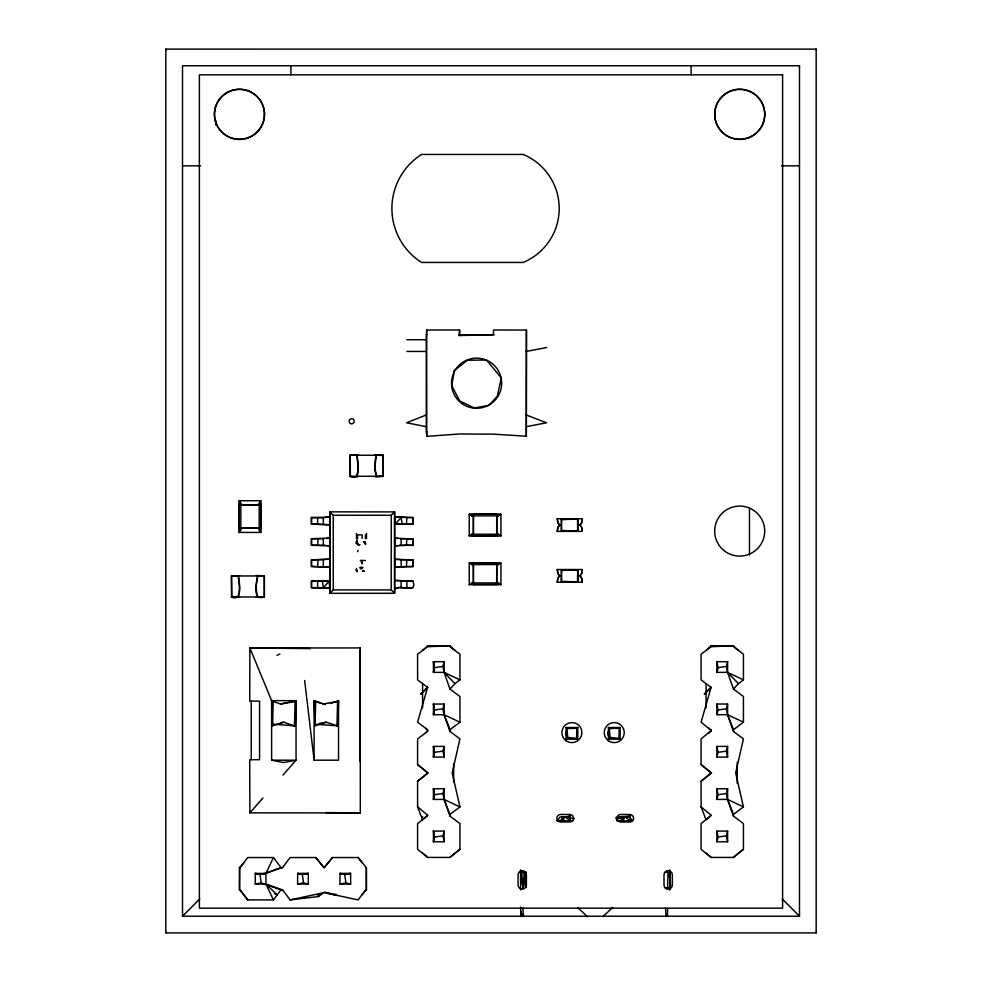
<?xml version="1.0" encoding="UTF-8"?>
<svg xmlns="http://www.w3.org/2000/svg" width="982" height="982" viewBox="0 0 982 982"><rect width="100%" height="100%" fill="white"/><g stroke="black" fill="none" stroke-linecap="round" stroke-linejoin="round"><path stroke-width="1.47" d="M256.793 597.314L264.354 597.105L264.342 575.808L256.793 575.624M311.392 524.081L329.707 524.756L311.392 524.081L311.392 517.563L325.275 517.563L329.707 516.52L323.323 517.502L311.392 517.563M323.876 587.666L311.503 587.666L311.515 581.135L329.67 581.123L329.707 588.328L311.392 587.653L311.515 581.135M329.707 567.142L311.515 566.467L311.515 559.936L329.707 559.212L329.707 567.142L311.392 566.454L311.429 559.887L329.707 559.212M325.3 545.28L311.515 545.268L311.515 538.75L323.888 538.75M311.515 524.081L311.515 517.551M329.952 593.263L329.977 511.843L394.604 511.892L394.555 593.275L329.891 593.324L329.878 511.88L333.229 515.268L333.266 589.924L329.891 593.324M375.394 476.601L382.943 476.393L382.943 455.096L375.394 454.912M391.229 589.937L391.253 515.268L394.604 511.892L394.666 593.226L391.229 589.937L333.266 589.924M399.22 587.653L394.789 588.697C400.693 584.339 417.608 594.245 412.98 581.135L394.789 580.46L413.103 581.148M426.446 431.699L426.765 436.352L459.502 433.983L493.578 434.167L526.315 436.241L526.438 330.075L493.627 330.001L493.32 334.727L459.06 335.537L459.601 329.977L426.716 330.026L426.446 334.727M561.434 581.896L561.458 569.842L578.153 569.879L578.128 581.921L561.434 581.896L561.458 569.842M561.434 531.066L561.458 519.012L578.153 519.048L578.128 531.09L561.434 531.066L561.458 519.012M359.768 761.369L360.284 647.936L249.87 647.96L249.747 701.148L259.579 701.148L259.579 759.687L249.723 759.687L249.87 812.875L360.308 812.9L360.284 647.936L359.903 711.95M473.398 535.902L473.398 514.212L473.398 535.902L496.757 535.902L496.757 514.212L473.484 514.273M473.398 584.609L473.398 562.919L473.398 584.609L496.757 584.609L496.757 562.919L473.484 562.981M496.671 535.841L496.757 514.212M496.671 584.548L496.757 562.919M264.354 597.105L264.342 575.808M311.392 545.268L311.429 538.688L329.707 538.026L329.707 545.943L311.515 545.268M382.943 476.393L382.943 455.096M263.262 873.943L282.607 867.548L290.107 857.544L315.787 857.544L324.121 867.769L332.468 857.544L358.135 857.544L366.372 867.658L366.482 889.901L365.648 889.901L358.135 899.905L324.121 892.601L318.291 896.566L290.107 899.905L282.607 889.901L280.938 889.901L273.438 899.905L247.759 899.905L240.259 889.901L239.424 889.901L239.731 867.634L244.002 862.552M577.747 739.188L576.643 738.317L576.839 728.263L577.747 727.515L577.747 739.188L566.074 739.188L566.074 727.515L577.747 727.515M620.096 739.188L619.004 738.317L619.2 728.263L620.096 727.515L620.096 739.188L608.435 739.188L608.435 727.515L620.096 727.515M667.465 916.206L667.625 908.546M667.625 888.329L669.822 887.483L666.913 888.636L664.826 887.495L667.625 888.329L668.006 871.869L664.826 872.532L667.625 870.543L669.822 872.347L669.037 876.791M310.177 648.611L249.87 647.96L271.621 700.645L296.048 700.645L295.251 725.894L294.453 725.894L295.103 701.565L296.048 700.645L296.048 760.191L283 775.08M323.029 704.02L337.587 701.565L338.532 700.645L337.734 725.894L326.147 722.224L315.038 725.784L315.701 701.492L314.105 700.645L314.105 760.191L338.532 760.191L338.532 700.645L330.443 703.542M336.936 725.894L337.587 701.565M294.453 725.894L283.663 722.224L272.53 725.747L273.217 701.492L271.621 700.645L271.621 760.191L283.43 762.548L296.048 760.191L271.621 760.191M521.111 916.206L521.246 911.615M526.438 330.075L526.315 436.241M356.368 542.862L356.883 540.346L356.441 543.918L356.503 541.573M453.672 763.849L453.672 781.979M737.224 762.339L737.224 783.489M365.525 543.783L365.476 544.47L364.85 541.954L363.414 541.831L364.555 541.733L365.525 543.783L365.071 542.174M317.64 545.28L318.07 538.762M317.64 566.467L318.07 559.949M394.825 524.093L406.425 524.081L406.867 517.551L413.103 517.563L413.066 524.143L394.825 524.093L394.789 516.888L406.867 517.551M406.867 538.75L394.789 538.075L394.789 546.004L406.425 545.268L406.867 538.75L413.103 538.762L413.066 545.341L399.208 545.268M394.789 567.191L406.425 566.467L406.867 559.936L413.103 559.949L413.066 566.528L394.789 567.191L394.789 559.274L406.867 559.936M356.368 569.707L356.466 568.811L356.957 571.757L356.368 569.707L356.638 571.156M315.038 725.784L314.105 700.645L325.03 704.511M521.761 916.574L522.117 913.653M557.236 531.409L557.776 527.359L559.642 525.137L557.776 522.755L557.236 518.705L582.338 518.705L581.798 522.755L579.945 524.977L581.798 527.359L582.338 531.409L557.236 531.409L558.12 527.224L559.642 524.977M557.236 582.24L557.776 578.177L559.642 575.968L557.776 573.586L557.236 569.523L582.338 569.523L581.798 573.586L579.945 575.796L581.798 578.177L582.338 582.24L557.236 582.24L558.12 578.054L559.642 575.796M272.53 725.747L271.621 700.645M566.074 733.75L566.074 731.921M525.591 872.532L523.136 887.998L523.025 872.016L520.583 872.532L522.989 887.495L525.591 872.532L523.025 872.016M433.995 669.393L433.43 672.363L444.11 672.363L459.944 679.863L459.944 654.184L449.94 646.684L449.94 645.849L427.6 645.849L422.591 650.428M433.995 711.754L433.43 714.712L444.11 714.712L459.944 722.212L459.944 696.533L449.94 689.033L444.11 672.363L442.992 666.434L444.11 661.684L433.43 661.684L433.43 672.363L434.547 667.613L433.43 661.684L433.995 664.053M433.995 754.102L433.43 757.073L444.11 757.073L444.11 746.394L433.43 746.394L433.43 757.073L434.547 752.322L433.43 746.394L433.995 748.775M433.995 796.463L433.43 799.422L444.11 799.422L459.944 806.934L449.94 814.434L449.94 816.103L459.944 823.603L459.944 849.283L449.854 857.433L427.698 857.433L422.591 853.039M433.995 838.812L433.43 841.783L444.11 841.783L444.11 831.103L433.43 831.103L433.43 841.783L434.547 837.032L433.43 831.103L433.995 833.485M701.074 806.934L711.25 815.269L706.083 819.847L701.074 806.934L701.074 781.255L711.52 772.859L701.074 764.573L701.074 738.894L711.25 730.559L701.074 722.212L711.078 687.363L701.074 679.863L701.074 654.184L711.078 646.684L733.431 645.849L738.427 650.428M582.338 518.705L581.467 522.878L579.945 525.137M582.338 569.523L581.467 573.709L579.945 575.968M238.994 597.314C221.711 594.675 239.534 601.573 238.7 594.405C241.474 588.783 237.239 579.675 238.994 575.624M256.253 575.624L264.268 575.894M433.995 706.414L433.43 704.045L434.547 709.974L433.43 714.712L433.43 704.045L444.11 704.045L444.11 714.712L449.94 731.394L459.944 738.894L452.186 772.908L459.944 806.934M449.94 731.394C449.081 722.261 440.341 713.607 444.11 704.045M444.11 757.073L442.992 751.144L444.11 746.394M433.995 791.124L433.43 788.755L434.547 794.683L433.43 799.422L433.43 788.755L444.11 788.755L444.11 799.422L449.94 816.103M449.94 814.434L444.11 799.422L442.992 793.493L444.11 788.755M444.11 841.783L442.992 835.854L444.11 831.103M706.083 650.428L711.078 645.849L733.431 645.849L733.431 646.684L743.435 654.184L743.435 679.863L727.588 672.363L716.921 672.363L718.026 667.613L716.921 661.684L727.588 661.684L727.588 672.363L733.431 689.033L743.435 696.533L743.435 722.212L733.431 729.724L733.431 731.394L743.435 738.894L735.665 772.908L743.435 806.934L733.431 814.434L733.431 816.103L743.435 823.603L743.435 849.283L733.333 857.433L711.177 857.433L706.083 853.039M743.435 679.863L738.427 683.619L727.588 672.363L726.484 666.434L727.588 661.684M743.435 722.212L727.588 714.712L716.921 714.712L718.026 709.974L716.921 704.045L727.588 704.045L727.588 714.712L733.431 731.394M733.431 729.724L727.588 714.712L726.484 708.783L727.588 704.045M716.921 757.073L718.026 752.322L716.921 746.394L727.588 746.394L727.588 757.073L716.921 757.073L716.921 746.394M727.588 757.073L726.484 751.144L727.588 746.394M743.435 806.934L727.588 799.422L716.921 799.422L718.026 794.683L716.921 788.755L727.588 788.755L727.588 799.422L733.431 816.103M733.431 814.434L727.588 799.422L726.484 793.493L727.588 788.755M716.921 841.783L718.026 837.032L716.921 831.103L727.588 831.103L727.588 841.783L716.921 841.783L716.921 831.103M727.588 841.783L726.484 835.854L727.588 831.103M382.87 455.182L376.339 455.083L374.842 467.322L376.388 476.43L382.87 476.331M240.001 529.507L239.166 532.428L260.844 532.428L260.844 500.734L239.166 500.734L239.166 532.428L240.835 529.924L240.835 503.238L239.166 500.734L240.001 503.656M239.547 597.314L231.421 597.105M257.75 575.955C257.124 581.332 251.515 601.684 263.974 596.884M357.534 551.663L358.148 550.374M273.438 899.905L265.938 884.058L265.938 873.391L273.438 857.544L247.759 857.544L240.259 867.548L239.424 867.548L239.608 889.802L247.759 899.905M260.844 532.428L259.187 529.924L259.187 503.238L260.844 500.734M557.494 820.78L560.047 816.987L563.656 816.643L574.053 818.669M362.37 567.768L361.916 568.406L362.849 567.351L361.904 568.345L361.106 567.191L361.904 568.345L361.585 567.743M332.468 857.544L324.121 867.769L315.787 857.544M318.291 896.566L319.543 894.897L317.051 894.897M239.227 528.181L260.844 528.255L260.844 504.908L239.166 504.908L239.227 528.181L260.844 528.255M566.074 734.929L566.074 734.106M608.435 734.929L608.435 734.106M361.892 894.897L366.298 889.802L366.372 867.658M262.918 797.985L249.87 812.875L249.723 811.672M449.94 689.033L454.948 683.619L459.944 679.863M733.431 689.033L738.427 683.619M425.513 732.953L427.771 730.559L425.513 728.153M454.948 650.428L449.94 645.849L427.6 646.684L417.596 654.184L417.596 679.863L427.6 687.363L417.596 722.212L427.6 729.724L427.6 731.394L417.596 738.894L417.596 764.573L428.029 772.859L417.596 781.255L417.596 806.934L427.771 815.269L417.596 823.603L417.596 849.283L427.698 857.433M709.004 732.953L711.25 730.559L709.004 728.153M711.25 815.269L701.074 823.603L701.074 849.283L711.177 857.433M815.514 49.751L816.152 49.125L165.823 49.1L165.823 932.9L816.177 932.9L816.177 49.1M165.848 932.875L166.486 932.249M182.529 916.206L199.702 899.021M566.074 739.188L567.743 737.519L566.945 728.607L566.074 727.515M608.435 739.188L610.092 737.519L609.306 728.607L608.435 727.515M459.06 335.537L459.883 334.727L459.601 329.977M561.999 519.588L578.153 519.048M561.999 570.419L578.153 569.879M602.85 916.697L612.682 907.491M417.596 806.934L422.591 819.847L427.771 815.269M449.854 857.433L459.944 849.283M733.333 857.433L743.435 849.283M701.074 781.255L711.52 772.859M357.595 476.601L350.022 476.393L358.135 476.601M561.679 818.215L563.656 816.643M565.19 816.975L570.186 820.805L570.186 815.981L565.19 816.975L560.182 820.805L563.938 819M625.227 816.975L630.223 820.805L630.223 815.981L625.227 816.975L620.219 820.805L623.975 819M449.94 729.724L459.944 722.212M417.596 781.255L427.821 773.141L417.596 764.573M472.158 515.047L469.236 514.212L471.741 515.881L498.426 515.881L500.93 514.212L500.93 535.902L469.236 535.902L469.236 514.212L500.93 514.212L498.009 515.047M469.236 535.902L471.741 534.233L498.426 534.233L500.93 535.902M469.236 562.919L471.741 564.589L498.426 564.589L500.93 562.919L500.93 584.609L469.236 584.609L469.236 562.919L500.93 562.919M498.009 583.774L500.93 584.609L498.426 582.94L471.741 582.94L469.236 584.609L472.158 583.774M350.022 476.393C363.806 480.984 355.447 459.723 357.595 454.912M359.326 545.059L359.952 544.691M277.059 655.424L279.858 654M239.424 889.901L240.259 889.901M566.442 817.785L570.186 815.981M626.467 817.785L630.223 815.981M426.274 414.981L406.573 422.788L426.274 426.679M282.607 889.901L265.938 884.058L255.259 884.058L255.259 873.391C264.821 877.159 273.475 868.419 282.607 867.548M264.268 597.044L256.253 597.314M356.589 455.083L350.058 455.108L358.135 454.912M615.702 817.761L620.145 816.643L629.069 816.423M273.217 701.492L280.545 704.02L296.048 700.645M290.107 899.905L324.121 892.601M616.119 819.16L627.633 816.729M305.623 873.943L308.287 873.391L308.287 884.058L297.62 884.058L297.62 873.391L308.287 873.391L302.358 874.496L297.62 873.391L300.283 873.943M347.972 873.943L350.635 873.391L350.635 884.058L339.968 884.058L339.968 873.391L350.635 873.391L344.707 874.496L339.968 873.391L342.632 873.943M526.254 426.679L546.508 422.788L526.254 414.981M526.254 351.446L546.643 347.554M255.259 884.058L261.187 882.953L280.938 889.901M297.62 884.058L303.548 882.953L308.287 884.058M339.968 884.058L345.897 882.953L350.635 884.058M280.926 722.715L283.663 722.224M319.322 723.452L326.147 722.224M280.545 704.02L295.103 701.565M326.76 538.517L329.707 538.026M394.789 546.004L397.735 545.513M434.547 667.613L442.992 666.434M718.026 667.613L726.484 666.434M434.547 709.974L442.992 708.783M718.026 709.974L726.484 708.783M434.547 752.322L442.992 751.144M718.026 752.322L726.484 751.144M434.547 794.683L442.992 793.493M718.026 794.683L726.484 793.493M434.547 837.032L442.992 835.854M718.026 837.032L726.484 835.854M360.308 812.9L325.656 812.605M566.945 728.607L576.839 728.263M609.306 728.607L619.2 728.263M363.095 571.119L364.371 571.303L362.53 570.542M382.575 476.172L374.842 476.601M238.037 575.992L231.457 575.82L239.547 575.624M311.392 581.135L329.67 581.123M400.607 538.737L412.98 538.762L413.066 545.341L406.425 545.268M412.98 587.666L400.619 587.666M182.505 165.823L200.463 165.823M781.537 165.823L799.495 165.823M426.937 334.727L426.274 334.727L426.274 431.699L426.937 431.699M459.024 334.727L494.167 334.727M406.793 339.747L426.274 339.747M406.953 351.446L426.274 351.446M374.842 454.912L376.339 455.083M239.166 503.238L240.835 503.238M259.187 503.238L260.844 503.238M333.229 515.268L391.253 515.268M239.166 529.924L240.835 529.924M259.187 529.924L260.844 529.924M561.999 530.525L578.128 531.09M360.271 560.489L365.402 560.489M561.999 581.356L578.128 581.921M608.435 731.173L608.595 735.334L608.435 734.389M556.634 820.805L572.764 820.805M616.671 820.805L632.641 820.805M239.424 867.548L240.259 867.548M265.938 873.391L255.259 873.391L257.935 873.943M365.648 889.901L366.482 889.901M239.166 504.908L260.782 504.981M406.425 524.081L413.066 524.143L412.98 517.563L394.789 516.888L395.255 524.106L401.159 517.514L402.178 524.106M406.425 566.467L413.066 566.528L412.98 559.949L394.789 559.274M380.181 455.378L382.722 455.439M316.732 724.299L337.734 725.894M272.738 724.188L295.251 725.894M610.092 737.519L619.004 738.317M567.743 737.519L576.643 738.317M359.768 567.731L360.799 568.357M394.789 538.075L397.722 538.529M326.773 545.501L329.707 545.943M325.3 587.666L329.707 588.328L329.24 581.111L323.336 587.702L322.317 581.111M324.502 892.086L330.873 893.608M333.647 894.037L336.433 894.467M326.687 892.969L334.923 894.897M668.006 871.869L669.822 872.347M315.701 701.492L320.746 703.21M620.145 816.643L622.833 817.601M357.657 544.249L358.565 545.059L357.46 543.009M274.444 893.546L277.194 894.897L265.938 884.058M358.258 544.949L357.522 543.746M362.751 570.824L363.438 571.315M701.074 764.573L711.299 773.141M361.781 563.263L362.419 563.815L361.376 560.489L361.781 563.263L361.45 562.698M577.686 907.491L587.445 916.697M165.848 49.125L166.486 49.751M782.298 899.021L799.471 916.206M815.514 932.249L816.152 932.875M454.948 683.619L444.11 672.363L444.11 661.684M629.928 817.552L632.494 820.927M358.135 857.544L361.892 862.552M273.438 857.544L280.938 867.548M579.945 524.977L581.467 527.224M559.642 525.137L558.12 522.878L557.236 518.705M579.945 575.796L581.467 578.054L582.338 582.24M559.642 575.968L558.12 573.709L557.236 569.523M360.419 567.94L361.192 569.167M608.435 735.125L608.595 731.725M350.058 455.108L350.402 476.086M231.457 575.82L231.801 596.798M566.074 734.389L566.246 731.725M608.435 731.921L608.595 735.334M581.761 528.623L582.338 531.409M520.583 872.532L523.246 888.698M344.707 874.496L345.897 882.953M302.358 874.496L303.548 882.953M260.009 874.496L261.187 882.953M304.641 680.501L314.105 760.191M522.731 907.859L523.566 916.587M665.6 908.043L666.042 916.672M525.861 871.783L526.327 887.102M525.247 872.102L525.468 887.041M520.669 907.11L520.779 916.255M764.696 113.937L764.696 114.207A25.016 25.016 0 0 1 727.171 135.86A25.016 25.016 0 0 1 727.171 92.541A25.016 25.016 0 0 1 764.696 114.207M264.428 113.937L264.428 114.207A25.016 25.016 0 0 1 226.916 135.86A25.016 25.016 0 0 1 226.916 92.541A25.016 25.016 0 0 1 264.428 114.207M669.81 889.717L669.761 869.929L669.822 889.901M406.867 581.123L406.879 587.666M401.159 538.701L401.172 545.329M401.159 559.9L401.172 566.516M401.159 581.086L401.172 587.715M323.323 517.502L323.336 524.13M323.323 538.701L323.336 545.329M323.323 559.887L323.336 566.516M317.616 517.551L317.64 524.093M317.616 581.148L317.628 587.666M577.576 519.588L577.588 530.513M577.576 570.419L577.588 581.344M426.716 330.026L426.765 436.352M350.108 455.182L350.12 476.331M231.519 575.894L231.519 597.044M749.475 507.584L749.475 555.088M716.921 661.684L716.921 672.363M716.921 704.045L716.921 714.712M716.921 788.755L716.921 799.422M711.078 645.849L711.078 646.684M711.078 729.724L711.078 731.394M706.083 683.619L706.083 707.875M691.107 65.769L691.107 74.865M520.583 869.892L520.583 889.815M498.426 514.212L498.426 515.881M498.426 534.233L498.426 535.902M498.426 562.919L498.426 564.589M498.426 582.94L498.426 584.609M471.741 514.212L471.741 515.881M471.741 534.233L471.741 535.902M471.741 562.919L471.741 564.589M471.741 582.94L471.741 584.609M427.6 645.849L427.6 646.684M422.591 683.619L422.591 707.875M422.591 816.815L422.591 819.847M366.507 533.508L366.507 538.639M365.402 534.846L365.402 538.639M362.1 538.394L362.1 534.846L357.583 534.846L357.583 538.885M356.491 533.508L356.491 538.885M290.893 65.769L290.893 74.865M251.22 701.148L251.22 759.687M215.856 120.602L215.856 125.205M454.31 370.582L451.757 385.852L459.76 400.951L474.281 407.996L488.975 405.284L497.297 396.225L501.311 377.898L486.458 359.989L467.334 360.259L454.31 370.582M566.246 732.597L566.074 733.296L566.246 732.633M608.595 732.597L608.435 733.296L608.595 732.633M238.282 596.148L238.282 596.982L257.517 596.982L257.517 596.148A37.316 37.316 0 0 1 257.517 576.79L257.517 575.955L238.282 575.955L238.282 576.79A37.316 37.316 0 0 1 238.282 596.148M356.871 475.435L356.871 476.27L376.106 476.27L376.106 475.435A37.316 37.316 0 0 1 376.106 456.078L376.106 455.243L356.871 455.243L356.871 456.078A37.316 37.316 0 0 1 356.871 475.435M427.6 687.363L420.934 694.041L427.6 687.363M711.078 687.363L704.413 694.041L711.078 687.363M799.495 65.769L182.505 65.769L182.505 916.231L799.495 916.231L799.495 65.769M782.605 74.816L199.395 74.816L199.395 908.166L782.605 908.166L782.605 74.816M523.197 154.444L421.548 154.444A64.002 64.002 0 0 0 421.548 262.452L523.197 262.452A58.503 58.503 0 0 0 523.197 154.444M569.781 814.471L560.599 814.471A3.756 3.756 0 0 0 556.855 818.227A3.756 3.756 0 0 0 560.599 821.983L569.781 821.983A3.756 3.756 0 0 0 573.525 818.227A3.756 3.756 0 0 0 569.781 814.471M629.806 814.471L620.636 814.471A3.756 3.756 0 0 0 616.88 818.227A3.756 3.756 0 0 0 620.636 821.983L629.806 821.983A3.756 3.756 0 0 0 633.562 818.227A3.756 3.756 0 0 0 629.806 814.471M672.326 884.929L672.326 874.925A4.173 4.173 0 0 0 668.165 870.752A4.173 4.173 0 0 0 663.992 874.925L663.992 884.929A4.173 4.173 0 0 0 668.165 889.103A4.173 4.173 0 0 0 672.326 884.929M526.413 884.929L526.413 874.925A4.173 4.173 0 0 0 522.252 870.752A4.173 4.173 0 0 0 518.079 874.925L518.079 884.929A4.173 4.173 0 0 0 522.252 889.103A4.173 4.173 0 0 0 526.413 884.929M227.002 136.105A25.016 25.016 0 0 0 264.526 114.452A25.016 25.016 0 0 0 227.002 92.787A25.016 25.016 0 0 0 227.002 136.105M727.294 136.105A25.016 25.016 0 0 0 764.806 114.452A25.016 25.016 0 0 0 727.294 92.787A25.016 25.016 0 0 0 727.294 136.105M462.056 403.639A25.078 25.078 0 0 0 501.569 385.595A25.078 25.078 0 0 0 466.18 360.406A25.078 25.078 0 0 0 462.056 403.639M725.109 551.418A25.016 25.016 0 0 0 764.573 533.545A25.016 25.016 0 0 0 729.356 508.308A25.016 25.016 0 0 0 725.109 551.418M350.39 423.488A2.541 2.541 0 0 0 354.207 421.278A2.541 2.541 0 0 0 350.39 419.081A2.541 2.541 0 0 0 350.39 423.488M608.447 740.723A9.992 9.992 0 0 0 624.208 733.579A9.992 9.992 0 0 0 610.141 723.489A9.992 9.992 0 0 0 608.447 740.723M566.086 740.723A9.992 9.992 0 0 0 581.86 733.579A9.992 9.992 0 0 0 567.78 723.489A9.992 9.992 0 0 0 566.086 740.723"/></g></svg>
